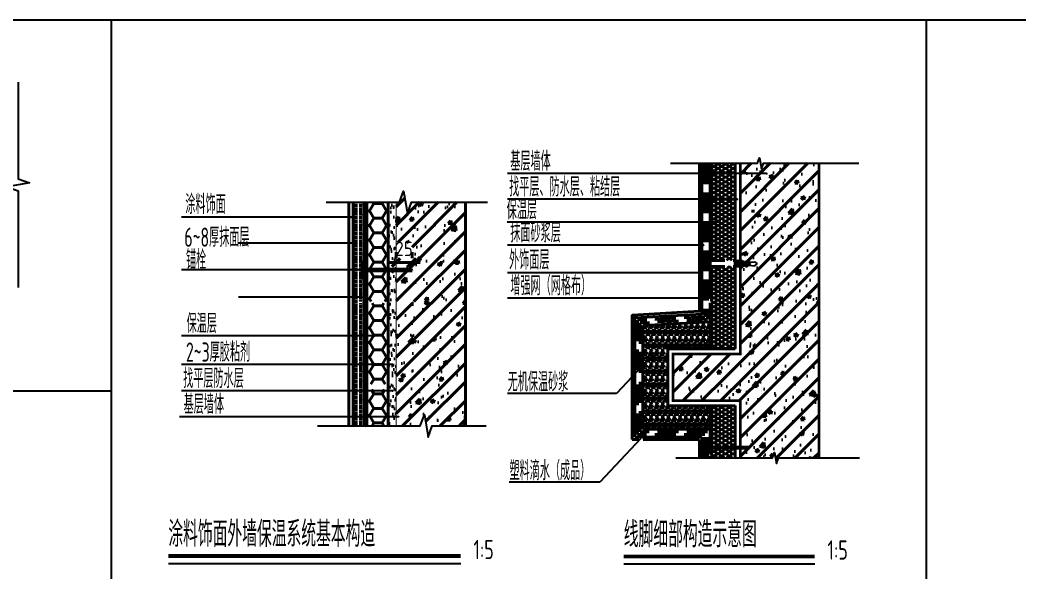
# Model space of a CAD drawing. Extents: x 1188826 to 1909461, y 608442 to 1651179.
# Drawn here: x 1333786 to 1343908, y 1321353 to 1326946 of the extents above; entities that cross this region are included whole.
import ezdxf

# ---------------------------------------------------------------- set-up
doc = ezdxf.new("R2010")
doc.units = 0
doc.header["$LTSCALE"] = 1000
doc.header["$MEASUREMENT"] = 0
doc.linetypes.add('DASH', pattern=[0.35, 0.25, -0.1])
for name, color, linetype in [('Defpoint', 7, 'Continuous'), ('DIM_LEAD', 3, 'Continuous'), ('DIM_SYMB', 3, 'Continuous'), ('PUB_DIM', 3, 'Continuous'), ('PUB_TEXT', 4, 'Continuous')]:
    doc.layers.add(name, color=color, linetype=linetype)
doc.layers.add('WALL', color=9, linetype='Continuous', lineweight=40)
doc.layers.add('框面积', color=6, linetype='Continuous', lineweight=18)
doc.styles.get("Standard").update_dxf_attribs({"font": 'gbenor.shx', "bigfont": 'gbcbig.shx'})
doc.styles.add('STANDARD_T3', font='gbenor.shx', dxfattribs={"bigfont": 'gbcbig.shx'})
doc.dimstyles.new('STANDARD&&50', dxfattribs={"dimtxt": 175, "dimasz": 50, "dimexe": 125, "dimexo": 150, "dimgap": 75, "dimtad": 1, "dimdec": 0, "dimzin": 0, "dimdsep": 46, "dimtxsty": 'STANDARD_T3', "dimblk": 'ARCHTICK', "dimcen": 0.09, "dimadec": 0, "dimazin": 0, "dimtfac": 1, "dimtdec": 0, "dimtix": 1, "dimtmove": 2, "dimatfit": 3, "dimfxl": 0, "dimtolj": 1, "dimtzin": 0, "dimarcsym": 0})
pattern_1 = [(45, (-57705.18, 26149.24), (-113.1371, 113.1371), []), (50, (-57705.18, 26149.24), (459.0465, -40.1614), [48, -528]), (355, (-57705.2, 26149.24), (-88.8009, 481.403), [38.4, -422.4]), (100.4514, (-57666.93, 26145.9), (370.246, 441.2413), [40.7937, -448.731]), (46.1842, (-57705.2, 26277.24), (683.0343, -105.932), [72, -792]), (96.6356, (-57648.26, 26268.4), (598.184, 623.4354), [61.1906, -673.0963]), (351.1842, (-57705.2, 26277.24), (598.1836, 623.436), [57.6, -633.6]), (21, (-57641.18, 26245.24), (382.0205, -257.6761), [48, -528]), (326, (-57641.2, 26245.24), (155.7218, 464.096), [38.4, -422.4]), (71.4514, (-57609.34, 26223.77), (537.7425, 206.4195), [40.7937, -448.731]), (37.5, (-57705.18, 26149.24), (7.7823, 213.05207), [0, -417.28, 0, -428.8, 0, -424]), (7.5, (-57705.18, 26149.24), (168.3645, 252.4235), [0, -244.48, 0, -407.68, 0, -161.6]), (327.5, (-57847.9, 26149.24), (341.64636, -14.4351), [0, -160, 0, -499.2, 0, -662.4]), (317.5, (-57911.9, 26149.24), (373.2391, 64.0672), [0, -208, 0, -331.52, 0, -470.4])]
pattern_2 = [(0, (-16379.27, 34119.233), (45.72, 26.396448), [30.48, -60.96]), (120, (-16379.27, 34119.233), (-45.719995, 26.396457), [30.48, -60.96]), (60, (-16379.27, 34119.233), (5e-06, 52.792905), [-60.96, 30.48])]
pattern_3 = [(45, (-39786.278, 18414.93), (-33.941125, 33.941125), []), (45, (-39763.65, 18414.93), (-33.941125, 33.941125), [])]

# ---------------------------------------------------------------- blocks, each defined once
blk = doc.blocks.new('$LinePat$波浪线')
at = {"color": 0}
for centre, start, end in [((150, -42), 201.67235, 338.32741), ((450, -161), 21.67235, 158.32741)]:
    blk.add_arc(centre, 161, start, end, dxfattribs=at)
blk = doc.blocks.new('_ArchTick')
at = {"color": 0, "linetype": 'ByBlock', "const_width": 0.4}
blk.add_lwpolyline([(-0.5, -0.5), (0.5, 0.5)], dxfattribs=at)
blk = doc.blocks.new('*D90')
at = {"layer": 'Defpoints', "color": 0, "transparency": 16777216}
for p in [(1141084, 1329196), (1140892, 1329097), (1141084, 1329097)]:
    blk.add_point(p, dxfattribs=at)
at = {"layer": 'PUB_DIM', "color": 0, "lineweight": -2, "transparency": 16777216}
for p, q in [((1140892, 1329247), (1140892, 1329321)), ((1141084, 1329247), (1141084, 1329321)), ((1140892, 1329196), (1140792, 1329196)), ((1140892, 1329196), (1141084, 1329196)), ((1141084, 1329196), (1141184, 1329196))]:
    blk.add_line(p, q, dxfattribs=at)
at = {"layer": 'PUB_DIM', "color": 0, "lineweight": -2, "transparency": 16777216, "xscale": 100, "yscale": 100, "zscale": 100}
blk.add_blockref('_ArchTick', (1140892, 1329196), dxfattribs=at)
at = {"layer": 'PUB_DIM', "color": 0, "lineweight": -2, "transparency": 16777216, "xscale": 100, "yscale": 100, "zscale": 100, "rotation": 180}
blk.add_blockref('_ArchTick', (1141084, 1329196), dxfattribs=at)
at = {"layer": 'PUB_DIM', "color": 0, "transparency": 16777216, "insert": (1140988, 1329359), "char_height": 175, "attachment_point": 5, "style": 'STANDARD_T3'}
blk.add_mtext('\\A1;25', dxfattribs=at)
blk = doc.blocks.new('21412412431')
h = blk.add_hatch()
h.set_pattern_fill('钢筋混凝土', color=256, scale=64, style=0)
h.set_pattern_definition(pattern_1)
h.paths.add_polyline_path([(19926.3, 9043.6), (19926.3, 8763.6), (21684.2, 8763.6), (21684.2, 11339.8), (21015.9, 11339.8), (20992, 11272.6), (20968.3, 11407), (20943.9, 11339.8), (20736.2, 11339.8), (20736.2, 9043.6)])
h = blk.add_hatch()
h.set_pattern_fill('HONEY', color=256, scale=19.2, style=0)
h.set_pattern_definition(pattern_2)
h.paths.add_polyline_path([(20672.2, 11339.8), (20372.3, 11339.8), (20372.3, 10170.7), (20672.2, 10170.7)])
h.paths.add_polyline_path([(20372.3, 9107.6), (20672.2, 9107.6), (20672.2, 10097.1), (20372.3, 10097.1)])
h = blk.add_hatch()
h.set_pattern_fill('钢筋混凝土', color=256, scale=64, style=0)
h.set_pattern_definition([(45, (-590267.75, -366218.19), (-113.137085, 113.137085), []), (50, (-590267.75, -366218.2), (459.04652, -40.16137), [48, -528]), (355, (-590267.75, -366218.2), (-88.80085, 481.40297), [38.4, -422.4]), (100.4514, (-590229.5, -366221.53), (370.246, 441.2413), [40.79372, -448.73095]), (46.1842, (-590267.75, -366090.2), (683.03427, -105.93217), [72, -792]), (96.6356, (-590210.83, -366099), (598.18413, 623.43544), [61.1906, -673.0963]), (351.1842, (-590267.75, -366090.2), (598.18364, 623.4359), [57.6, -633.6]), (21, (-590203.75, -366122.2), (382.02051, -257.67609), [48, -528]), (326, (-590203.75, -366122.2), (155.7218, 464.09603), [38.4, -422.4]), (71.4514, (-590171.9, -366143.66), (537.74248, 206.41952), [40.79372, -448.73095]), (37.5, (-590267.75, -366218.19), (7.782307, 213.052066), [0, -417.28, 0, -428.8, 0, -424]), (7.5, (-590267.75, -366218.19), (168.364504, 252.423496), [0, -244.48, 0, -407.68, 0, -161.6]), (327.5, (-590410.47, -366218.19), (341.64636, -14.435118), [0, -160, 0, -499.2, 0, -662.4]), (317.5, (-590474.47, -366218.2), (373.23915, 64.06719), [0, -208, 0, -331.52, 0, -470.4])])
h.paths.add_polyline_path([(16593.3, 9675), (16924.2, 9675), (16924.2, 9655.8), (16593.3, 9655.8), (16593.3, 8178.5), (16885, 8178.5), (16933.9, 8312.9), (16981.3, 8044.1), (17029, 8178.5), (17426.9, 8187.8), (17426.9, 10870.8), (16777.4, 10870.8), (16729.7, 10736.4), (16682.3, 11005.2), (16633.4, 10870.8), (16593.3, 10870.8)])
h.paths.add_polyline_path([(16593.3, 10146.6), (16785.3, 10146.6), (16785.3, 10386.5), (16593.3, 10386.5)], flags=17)
h = blk.add_hatch()
h.set_pattern_fill('HONEY', color=256, scale=64, style=0)
h.set_pattern_definition([(0, (-590069.35, -366218.19), (152.4, 87.98816), [101.6, -203.2]), (120, (-590069.35, -366218.19), (-152.399982, 87.988192), [101.6, -203.2]), (60, (-590069.35, -366218.19), (1.8e-05, 175.976352), [-203.2, 101.6])])
h.paths.add_polyline_path([(16241.3, 9675), (16497.3, 9675), (16497.3, 10870.8), (16241.3, 10870.8)])
h.paths.add_polyline_path([(16241.3, 8680.6), (16497.3, 8680.6), (16497.3, 9655.8), (16241.3, 9655.8)])
h.paths.add_polyline_path([(16497.3, 8616.6), (16241.3, 8616.6), (16241.3, 8178.5), (16497.3, 8178.5)])
h = blk.add_hatch()
h.set_pattern_fill('粉刷', color=256, scale=32, style=0)
h.set_pattern_definition([(37.5, (-590165.35, -366218.19), (-4.031575, 123.316721), [0, -97.28, 0, -108.8, 0, -104]), (7.5, (-590165.35, -366218.19), (113.26571, 180.61735), [0, -52.48, 0, -87.68, 0, -33.6]), (327.5, (-590244.07, -366218.19), (199.305079, 0.36218), [0, -32, 0, -115.2, 0, -150.4]), (317.5, (-590244.07, -366218.19), (192.392103, 56.171236), [0, -16, 0, -75.52, 0, -86.4])])
h.paths.add_polyline_path([(16593.3, 10870.8), (16497.3, 10870.8), (16497.3, 8178.5), (16593.3, 8178.5)])
h = blk.add_hatch()
h.set_pattern_fill('ANSI32', color=256, scale=6.4, style=0)
h.set_pattern_definition([(45, (-590165.353, -365826.907), (-21.5526147, 21.5526147), []), (45, (-590150.985, -365826.907), (-21.5526147, 21.5526147), [])])
h.paths.add_polyline_path([(16183.7, 9960.7), (16189.7, 9960.7), (16189.7, 10152.7), (16183.7, 10152.7)], flags=16)
h.paths.add_polyline_path([(16785.3, 10047.1), (16773.3, 10066.3), (16189.7, 10066.3), (16189.7, 10047.1)])
h = blk.add_hatch()
h.set_pattern_fill('ANSI32', color=256, scale=128, style=0)
h.set_pattern_definition(pattern_3)
h.paths.add_polyline_path([(20298.6, 10049.3), (20298.6, 10208.7), (20280.4, 10208.7), (20280.4, 10049.3)])
h = blk.add_hatch()
h.set_pattern_fill('ANSI32', color=256, scale=128, style=0)
h.set_pattern_definition(pattern_3)
h.paths.add_polyline_path([(20775, 10115.7), (20812.4, 10094), (20859.1, 10129.7), (20815.1, 10167.4), (20776.9, 10147.2), (20728, 10170.7), (20677.4, 10170.7), (20677.4, 10097.1), (20731.5, 10097.1)])
h = blk.add_hatch()
h.set_pattern_fill('隔热材料03', color=256, scale=320)
h.set_pattern_definition([(66.422, (-16326.31, 34127.23), (0.22253, 160.51103), [27.52, -14.5744, 72.64, -14.5744, 27.52, -17.472]), (113.58, (-16368.22, 34127.23), (-69.83137, 0.00155), [27.52, -14.5744, 72.7136, -14.5744, 27.52, -17.472]), (0, (-16368.22, 34127.23), (0, 160), [41.8976, -27.9312]), (0, (-16333.3, 34271.23), (0, 160), [41.8976, -27.9312]), (90, (-16379.27, 34152.554), (-69.8304, 4e-15), [13.3568, -146.6432]), (90, (-16344.356, 34232.554), (-69.8304, 4e-15), [13.3568, -146.6432]), (90, (-16315.27, 34152.554), (-69.8304, 4e-15), [13.3568, -146.6432]), (90, (-16280.356, 34232.554), (-69.8304, 4e-15), [13.3568, -146.6432])])
h.paths.add_polyline_path([(20992.5, 8547.6), (20992.5, 8775.1), (20992.5, 8775.1), (20992.6, 8698.1), (20992.5, 8547.6)])
h.paths.add_polyline_path([(19562.5, 8138.7), (19862.3, 8138.7), (19862.3, 9404.3), (19562.5, 9388.5)])
h.paths.add_polyline_path([(20275.9, 9426), (19862.3, 9404.3), (19862.3, 9107.6), (20372.3, 9107.6), (20372.3, 9431)])
h.paths.add_polyline_path([(19862.3, 8142.7), (20372.3, 8142.7), (20372.3, 8419.6), (19862.3, 8419.6)])
h = blk.add_hatch()
h.set_pattern_fill('钢筋混凝土', color=256, scale=64, style=0)
h.set_pattern_definition(pattern_1)
h.paths.add_polyline_path([(21196.2, 7793.3), (21684.2, 7793.3), (21684.2, 8763.6), (19926.3, 8763.6), (19926.3, 8483.6), (20736.2, 8483.6), (20736.2, 7793.3), (21124.2, 7793.3), (21148.7, 7860.5), (21172.4, 7726.1)])
h = blk.add_hatch()
h.set_pattern_fill('HONEY', color=256, scale=19.2, style=0)
h.set_pattern_definition(pattern_2)
h.paths.add_polyline_path([(20992.5, 8507.7), (20992.5, 8735.2), (20992.5, 8735.2), (20992.6, 8658.1), (20992.5, 8507.7)])
h.paths.add_polyline_path([(20372.3, 7793.3), (20672.2, 7793.3), (20672.2, 8419.6), (20372.3, 8419.6)])
h = blk.add_hatch()
h.set_pattern_fill('ANSI32', color=256, scale=3.2, style=0)
h.set_pattern_definition([(45, (-282757.219, -180024.668), (-10.77630735, 10.77630735), []), (45, (-282750.035, -180024.668), (-10.77630735, 10.77630735), [])])
h.paths.add_polyline_path([(20838.7, 7921.9), (20372.3, 7921.9), (20372.3, 7912.3), (20838.7, 7912.3)])
for p, q in [((20672.2, 9107.6), (20672.2, 11339.8)), ((16189.7, 10066.3), (16773.3, 10066.3)), ((16189.7, 10047.1), (16785.3, 10047.1)), ((16773.3, 10066.3), (16785.3, 10047.1)), ((20372.3, 9661.4), (20372.3, 9107.6)), ((20372.3, 9431), (19562.5, 9388.5)), ((19562.5, 9388.5), (19562.5, 8763.6)), ((19862.3, 9107.6), (20672.2, 9107.6)), ((19562.5, 8138.7), (19562.5, 8763.6)), ((19862.3, 8763.6), (19862.3, 8419.6)), ((19862.3, 8419.6), (20672.2, 8419.6)), ((20372.3, 7865.8), (20372.3, 8419.6)), ((20672.2, 8419.6), (20672.2, 7793.3)), ((20372.3, 8138.7), (19562.5, 8138.7)), ((19434.5, 8016.8), (19510.9, 8016.2)), ((20274.2, 8043.9), (19466.5, 8046.8)), ((19566.4, 8015.8), (20244.3, 8010.7)), ((20244.3, 8010.7), (20244.3, 7793.3)), ((20274.2, 7793.3), (20274.2, 8043.9)), ((20372.3, 7921.9), (20838.7, 7921.9)), ((20372.3, 7912.3), (20838.7, 7912.3)), ((20838.7, 7921.9), (20838.7, 7912.3))]:
    blk.add_line(p, q)
at = {"linetype": 'DASH'}
for p, q in [((20298.6, 10170.7), (20677.2, 10170.7)), ((20298.6, 10097.1), (20677.2, 10097.1))]:
    blk.add_line(p, q, dxfattribs=at)
for points in [[(19434.5, 8763.6), (19434.5, 9510.4), (20244.3, 9559), (20244.3, 11339.8)], [(20274.2, 11339.8), (20274.2, 9525.8), (19466.5, 9480.4), (19466.5, 8763.6)], [(20372.3, 11339.8), (20372.3, 9707.9)], [(16024.3, 10870.8), (16024.3, 8178.5)], [(16075.5, 10870.8), (16075.5, 8178.5)], [(16203.5, 10870.8), (16203.5, 9675)], [(16241.3, 10870.8), (16241.3, 8178.5)], [(16497.3, 10870.8), (16497.3, 8178.5)], [(17426.9, 10870.8), (17426.9, 8178.5)], [(16183.7, 10152.7), (16189.7, 10152.7), (16189.7, 9960.7), (16183.7, 9960.7), (16183.7, 10152.7)], [(16203.5, 9655.8), (16203.5, 8178.5)], [(19862.3, 9107.6), (19862.3, 8763.6)], [(20237.5, 9107.6), (19862.3, 9107.6), (19862.3, 8763.6)], [(19434.5, 8016.8), (19434.5, 8763.6)], [(19466.5, 8046.8), (19466.5, 8763.6)], [(20359.5, 7977.9), (20372.3, 7977.9), (20372.3, 7856.3), (20359.5, 7856.3), (20359.5, 7977.9)], [(20372.3, 7793.3), (20372.3, 7819.3)]]:
    blk.add_lwpolyline(points)
for points in [[(20308.3, 11339.8), (20308.3, 9493.9), (19498.5, 9450), (19498.5, 8763.6)], [(20340.3, 11339.8), (20340.3, 9463), (19530.5, 9419.1), (19530.5, 8763.6)], [(20308.3, 7793.3), (20308.3, 8075.9), (19498.5, 8077.3), (19498.5, 8763.6)], [(20340.3, 7793.3), (20340.3, 8106.8), (19530.5, 8108.2), (19530.5, 8763.6)]]:
    blk.add_lwpolyline(points, dxfattribs=at)
for points, const_width in [([(20736.2, 11339.8), (20736.2, 9043.6), (19926.3, 9043.6), (19926.3, 8483.6), (20736.2, 8483.6), (20736.2, 7793.3)], 32), ([(21684.2, 11339.8), (21684.2, 8898.9)], 32), ([(16593.3, 10870.8), (16593.3, 8178.5)], 12.8), ([(21684.2, 7793.3), (21684.2, 8898.9)], 32), ([(20372.3, 7923.5), (20372.3, 7910.7)], 3.2)]:
    blk.add_lwpolyline(points, dxfattribs=dict(const_width=const_width))
at = {"linetype": 'DASH', "ltscale": 0.05}
for points in [[(16113.9, 10870.8), (16113.9, 8178.5)], [(16165.1, 10870.8), (16165.1, 9675)], [(16203.5, 10870.8), (16203.5, 8178.5)], [(16165.1, 9655.8), (16165.1, 8178.5)]]:
    blk.add_lwpolyline(points, dxfattribs=at)
at = {"layer": 'Defpoint', "color": 252}
for p, q in [((-1.2, 13064.4), (33412.5, 13064.4)), ((13163, 13064.4), (13163, 0)), ((22970.8, 13064.4), (22970.8, 0)), ((-1.2, 8601.1), (13163, 8601.1))]:
    blk.add_line(p, q, dxfattribs=at)
at = {"layer": 'DIM_LEAD'}
for p, q in [((20266.4, 11215.5), (17934.6, 11215.5)), ((21052.4, 11215.5), (20266.4, 11215.5)), ((20698.8, 10906.2), (17935.2, 10906.2)), ((14696.7, 10690.4), (14012.9, 10690.4)), ((16050.4, 10690.4), (14651.4, 10690.4)), ((16056.8, 10690.4), (14696.7, 10690.4)), ((20493.1, 10632.4), (17931.3, 10632.4)), ((16095.7, 10379.7), (14696.7, 10379.7)), ((20266.4, 10354.6), (17934.6, 10354.6)), ((20292.6, 10354.6), (20266.4, 10354.6)), ((14696.7, 10056.8), (14012.9, 10056.8)), ((16184, 10056.8), (14696.7, 10056.8)), ((20266.4, 10021), (17934.6, 10021)), ((16178.8, 9728.1), (14696.7, 9728.1)), ((20308.3, 9717.9), (17934.6, 9717.9)), ((16334.9, 9263.1), (14012.9, 9263.1)), ((19738.6, 9095.6), (19244.7, 8568.7)), ((16550.4, 8918.7), (14012.9, 8918.7)), ((14236.7, 8918.7), (14012.9, 8918.7)), ((16550.4, 8601.5), (14012.9, 8601.5)), ((19244.7, 8568.7), (17933, 8568.7)), ((14477.6, 8290.3), (13988.7, 8290.3)), ((16622.2, 8290.3), (14477.6, 8290.3)), ((19540.5, 8028.1), (19046.6, 7501.2)), ((19046.6, 7501.2), (17955.1, 7501.2))]:
    blk.add_line(p, q, dxfattribs=at)
at = {"layer": 'DIM_LEAD', "const_width": 12.8}
for points in [[(21058.8, 11215.5, 1), (21046, 11215.5, 1)], [(20705.2, 10906.2, 1), (20692.4, 10906.2, 1)], [(16056.8, 10690.4, 1), (16044, 10690.4, 1)], [(20499.5, 10632.4, 1), (20486.7, 10632.4, 1)], [(16102.1, 10379.7, 1), (16089.3, 10379.7, 1)], [(20299, 10354.6, 1), (20286.2, 10354.6, 1)], [(16190.4, 10056.8, 1), (16177.6, 10056.8, 1)], [(20272.8, 10021, 1), (20260, 10021, 1)], [(16185.2, 9728.1, 1), (16172.4, 9728.1, 1)], [(20314.7, 9717.9, 1), (20301.9, 9717.9, 1)], [(16341.3, 9263.1, 1), (16328.5, 9263.1, 1)], [(16556.8, 8918.7, 1), (16544, 8918.7, 1)], [(16556.8, 8601.5, 1), (16544, 8601.5, 1)], [(16628.6, 8290.3, 1), (16615.8, 8290.3, 1)]]:
    blk.add_lwpolyline(points, format="xyb", close=True, dxfattribs=at)
at = {"layer": 'DIM_SYMB'}
for points in [[(15752.3, 10870.8), (16633.4, 10870.8), (16682.3, 11005.2), (16729.7, 10736.4), (16777.4, 10870.8), (17692.3, 10870.8)], [(15648.6, 8178.5), (16885, 8178.5), (16933.9, 8312.9), (16981.3, 8044.1), (17029, 8178.5), (17679, 8178.5)]]:
    blk.add_lwpolyline(points, dxfattribs=at)
at = {"layer": 'PUB_DIM'}
for p, q in [((20298.6, 10208.7), (20280.4, 10208.7)), ((20280.4, 10208.7), (20280.4, 10049.3)), ((20298.6, 10208.7), (20298.6, 10049.3)), ((20673.1, 10170.7), (20728, 10170.7)), ((20728, 10170.7), (20776.9, 10147.2)), ((20731.5, 10097.1), (20775, 10115.7)), ((20731.5, 10097.1), (20775, 10115.7)), ((20775, 10115.7), (20812.4, 10094)), ((20775, 10115.7), (20812.4, 10094)), ((20776.9, 10147.2), (20815.1, 10167.4)), ((20812.4, 10094), (20859.1, 10129.7)), ((20812.4, 10094), (20859.1, 10129.7)), ((20815.1, 10167.4), (20859.1, 10129.7)), ((20836, 10112), (20908.9, 10106.4)), ((20837.9, 10147.9), (20908.9, 10153)), ((20908.9, 10153), (20939.8, 10129.7)), ((20908.9, 10106.4), (20939.8, 10129.7)), ((20298.6, 10049.3), (20280.4, 10049.3)), ((20677.2, 10097.1), (20731.5, 10097.1))]:
    blk.add_line(p, q, dxfattribs=at)
for points in [[(12046.5, 12315.1), (12046.5, 11151.7), (12180.9, 11102.8), (11912.1, 11055.4), (12046.5, 11007.7), (12046.5, 9844.3)], [(19896.3, 11339.8), (20943.9, 11339.8), (20968.3, 11407), (20992, 11272.6), (21015.9, 11339.8), (22163.4, 11339.8)], [(19959.9, 7793.3), (21124.2, 7793.3), (21148.7, 7860.5), (21172.4, 7726.1), (21196.2, 7793.3), (22168.7, 7793.3)], [(13852.9, 6524.5), (17370.9, 6524.5)], [(19333.5, 6518.9), (21631.1, 6518.9)]]:
    blk.add_lwpolyline(points, dxfattribs=at)
at = {"layer": 'PUB_DIM', "const_width": 44.8}
for points in [[(13852.9, 6614.1), (17370.9, 6614.1)], [(19333.5, 6608.5), (21631.1, 6608.5)]]:
    blk.add_lwpolyline(points, dxfattribs=at)
at = {"layer": '框面积', "ltscale": 0.8}
blk.add_lwpolyline([(19510.9, 8016.2), (19511, 8046.7), (19566.6, 8046.5), (19566.4, 8015.8)], dxfattribs=at)
at = {"yscale": 0.1886035023722798, "zscale": 0.1886035023713101, "rotation": 270}
for p, xscale in [((16241.3, 10870.8), 0.1993015227722935), ((16241.3, 10751.3), 0.1993015227722935), ((16241.3, 10631.7), 0.1993015227722935), ((16241.3, 10512.1), 0.1993015227722935), ((16241.3, 10392.5), 0.1993015227722935), ((16241.3, 10272.9), 0.1993015227722935), ((16241.3, 10153.4), 0.1993015227722935), ((16241.3, 10033.8), 0.1993015227722935), ((16241.3, 9914.2), 0.1993015227722935), ((16241.3, 9794.6), 0.1993015227722935), ((16241.3, 9655.8), 0.1894046798697673), ((16241.3, 9542.2), 0.1894046798697673), ((16241.3, 9428.5), 0.1894046798697673), ((16241.3, 9314.9), 0.1894046798697673), ((16241.3, 9201.3), 0.1894046798697673), ((16241.3, 9087.6), 0.1894046798697673), ((16241.3, 8974), 0.1894046798697673), ((16241.3, 8860.3), 0.1894046798697673), ((16241.3, 8746.7), 0.1894046798697673), ((16241.3, 8633), 0.1894046798697673), ((16241.3, 8519.4), 0.1894046798697673), ((16241.3, 8405.8), 0.1894046798697673), ((16241.3, 8292.1), 0.1894046798697673)]:
    blk.add_blockref('$LinePat$波浪线', p, dxfattribs=dict(at, xscale=xscale))
at = {"layer": 'PUB_TEXT'}
for s, height, width, p in [('基层墙体', 231.49, 0.7, (17968.2, 11249.1)), ('找平层、防水层、粘结层', 231.489, 0.7, (17954.1, 10939.8)), ('涂料饰面', 231.49, 0.7, (14057.4, 10730.7)), ('保温层', 231.49, 0.7, (17925, 10666)), ('6~8厚抹面层', 231.49, 0.7, (14045.3, 10334.7)), ('抹面砂浆层', 231.49, 0.7, (17968.2, 10388.2)), ('锚栓', 231.49, 0.7, (14065.6, 10063.3)), ('外饰面层', 231.49, 0.7, (17953.2, 10061.3)), ('增强网（网格布）', 231.49, 0.7, (17968.2, 9751.5)), ('保温层', 231.49, 0.7, (14072.7, 9296.7)), ('2~3厚胶粘剂', 231.49, 0.7, (14064.7, 8952.3)), ('找平层防水层', 231.49, 0.7, (14031.2, 8635.1)), ('无机保温砂浆', 231.49, 0.7, (17936.5, 8592.8)), ('基层墙体', 231.49, 0.7, (14036.7, 8323.9)), ('塑料滴水（成品）', 231.49, 0.7, (17958.6, 7525.4)), ('涂料饰面外墙保温系统基本构造', 308.652, 0.8, (13852.9, 6724.2)), ('线脚细部构造示意图', 308.65, 0.8, (19333.5, 6718.6)), ('1:5', 231.49, 0.8, (17524, 6575.9)), ('1:5', 231.49, 0.8, (21784.3, 6570.3))]:
    blk.add_text(s, height=height, dxfattribs=dict(at, width=width)).set_placement(p)
at = {"layer": 'PUB_DIM'}
dim = blk.add_aligned_dim(p1=(16593.3, 10047.1), p2=(16785.3, 10047.1), distance=99.5, text='25', dimstyle='STANDARD&&50', override={"dimasz": 100}, dxfattribs=at)
dim.commit()
dim.dimension.update_dxf_attribs({"geometry": '*D90', "text_midpoint": (16689.3, 10309.1), "insert": (-1124298.9, -1319049.4)})

msp = doc.modelspace()

# ---------------------------------------------------------------- block references
at = {"layer": 'WALL', "xscale": 0.8419950000000002, "yscale": 0.8419950000000002, "zscale": 0.8419950000000002}
msp.add_blockref('21412412431', (1323625, 1315946), dxfattribs=at)

doc.saveas('drawing.dxf')
